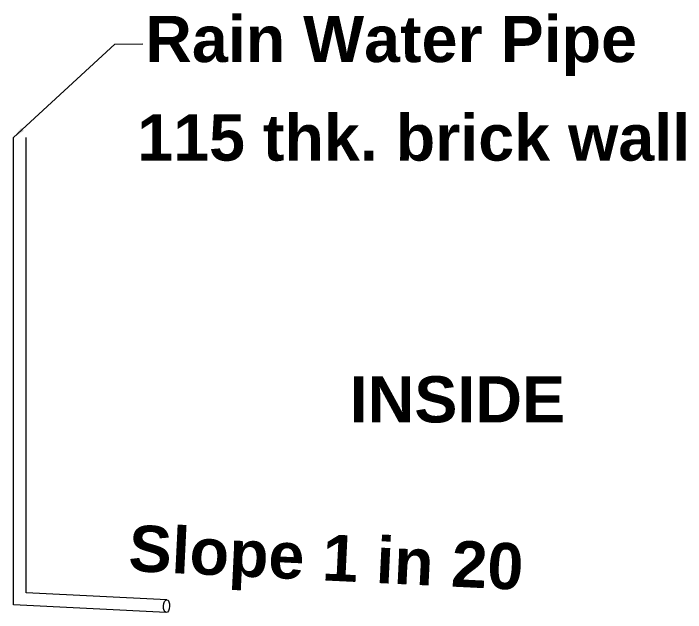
# Model space of a CAD drawing. Header units: metres. Extents: x 6910 to 7143, y 127 to 187.
# Drawn here: x 6980.166 to 6982.233, y 159.04 to 160.884 of the extents above; entities that cross this region are included whole.
import ezdxf

# ---------------------------------------------------------------- set-up
doc = ezdxf.new("R2010")
doc.units = ezdxf.units.M
doc.styles.get("Standard").update_dxf_attribs({"font": 'arialbd.ttf'})
doc.dimstyles.get("Standard").update_dxf_attribs({"dimtxt": 0.3, "dimasz": 0.1, "dimexe": 0.18, "dimexo": 0.0625, "dimgap": 0.09, "dimtad": 0, "dimtih": 1, "dimtoh": 1, "dimlfac": -1, "dimzin": 0, "dimdsep": 46, "dimtxsty": 'Standard', "dimblk": 'OBLIQUE', "dimcen": 0.09, "dimse1": 1, "dimse2": 1, "dimadec": 0, "dimazin": 0, "dimtfac": 1, "dimtofl": 0, "dimtmove": 0, "dimatfit": 3, "dimfxl": 0, "dimtolj": 1, "dimtzin": 0, "dimarcsym": 0})

# ---------------------------------------------------------------- blocks, each defined once
blk = doc.blocks.new('_Oblique')
at = {"color": 0, "linetype": 'ByBlock', "lineweight": -2}
blk.add_line((-0.5, -0.5), (0.5, 0.5), dxfattribs=at)
blk = doc.blocks.new('4564646')
at = {"lineweight": 18}
for p, q in [((6594.442, 1822.83), (6594.442, 1829.6629)), ((6594.442, 1822.7934), (6594.442, 1829.6629)), ((6594.6295, 1822.9716), (6594.6295, 1829.6629)), ((6596.6967, 1822.8682), (6594.6295, 1822.9716)), ((6596.6875, 1822.6811), (6594.442, 1822.7934))]:
    blk.add_line(p, q, dxfattribs=at)
blk.add_ellipse((6596.6922, 1822.7747), major_axis=(-0.0047, -0.0935), ratio=0.480299, dxfattribs=at)
at = {"lineweight": 18, "ltscale": 7}
for s, height, p in [('Rain Water Pipe', 0.679663, (6596.3785, 1830.7739)), ('115 thk. brick wall', 0.679663, (6596.2606, 1829.3246)), ('INSIDE', 0.67966, (6599.3839, 1825.475))]:
    blk.add_text(s, height=height, dxfattribs=at).set_placement(p)
blk.add_text('Slope 1 in 20', height=0.679663, rotation=357.2265, dxfattribs=at).set_placement((6596.1219, 1823.2921))
at = {"lineweight": 18}
blk.add_leader([(6594.442, 1829.6629), (6595.9339, 1831.0354), (6596.3412, 1831.0437)], dimstyle='Standard', override={"dimscale": 1, "dimtxt": 0.18, "dimasz": 0.18, "dimexe": 0.18, "dimexo": 0.18, "dimgap": 0.18, "dimfxl": 0.5}, dxfattribs=at)

msp = doc.modelspace()

# ---------------------------------------------------------------- block references
at = {"lineweight": 20, "xscale": 0.2093308547052391, "yscale": 0.2093308547052391, "zscale": 0.2093308547052391}
msp.add_blockref('4564646', (5599.7454, -222.5034), dxfattribs=at)

doc.saveas('drawing.dxf')
